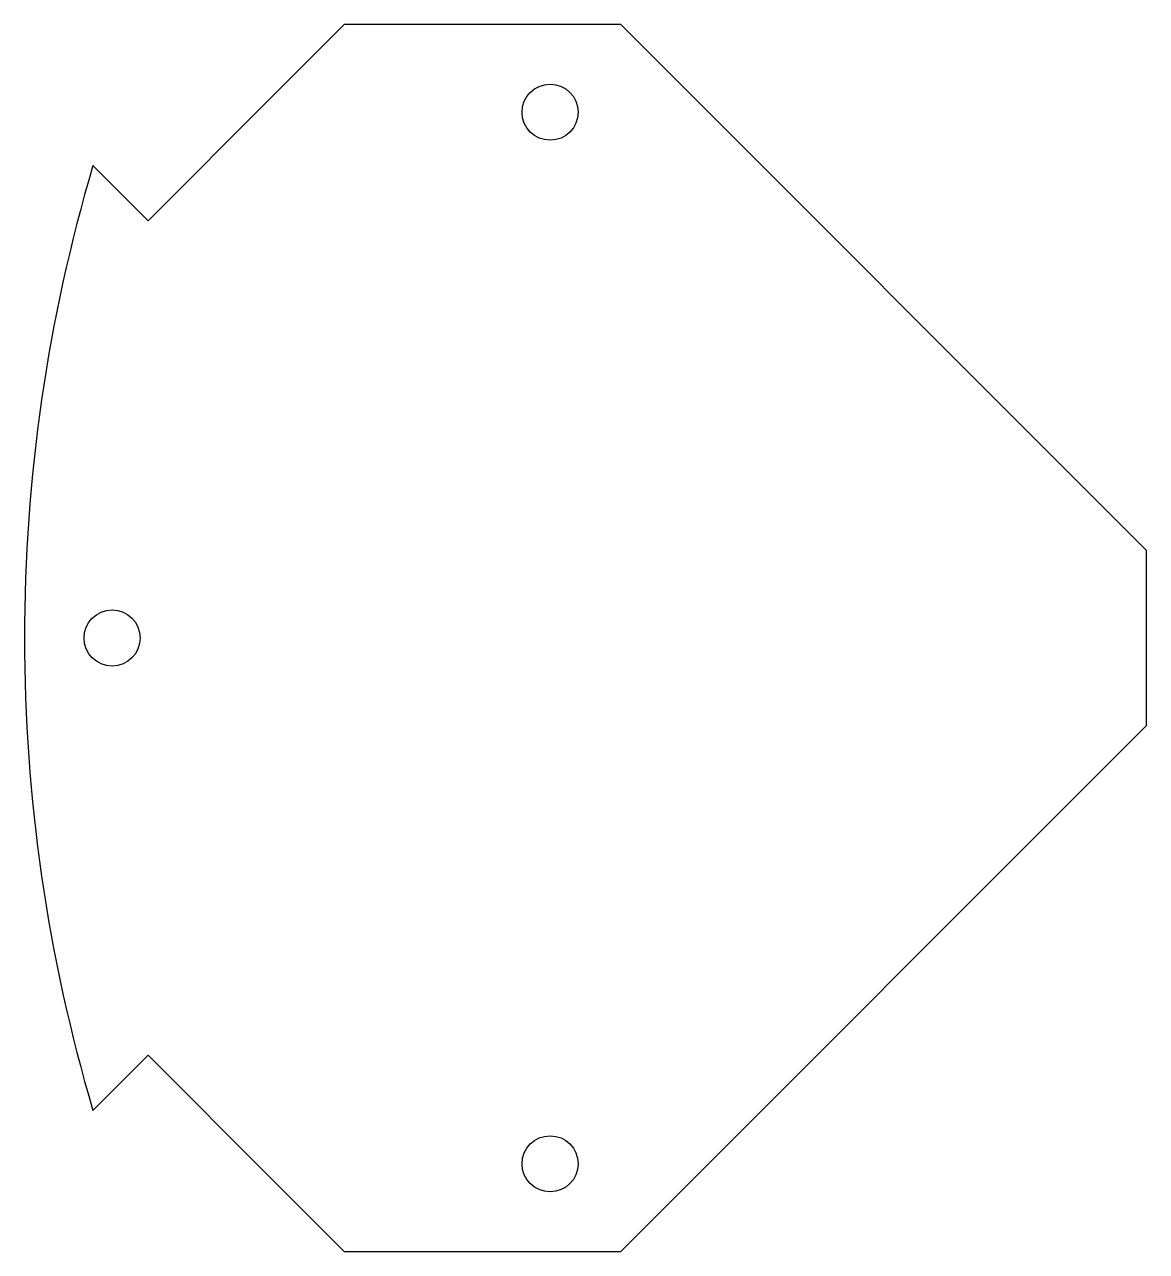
# Model space of a CAD drawing. Header units: millimetres. Extents: x -95 to -31, y -35 to 35.
import ezdxf

# ---------------------------------------------------------------- set-up
doc = ezdxf.new("R2010")
doc.units = ezdxf.units.MM
doc.layers.get('0').update_dxf_attribs({"linetype": 'CONTINUOUS'})

msp = doc.modelspace()

# ---------------------------------------------------------------- linework, layer by layer
msp.add_lwpolyline([(-76.757, -35), (-60.958, -35), (-30.958, -5), (-30.958, 5), (-60.958, 35), (-76.757, 35), (-80.879, 30.879), (-87.95, 23.808), (-91.096, 26.954, 0.144839), (-91.096, -26.954), (-87.95, -23.808), (-80.879, -30.879)], format="xyb", close=True)
for centre in [(-65, 30), (-90, 0), (-65, -30)]:
    msp.add_circle(centre, 1.6)

doc.saveas('drawing.dxf')
